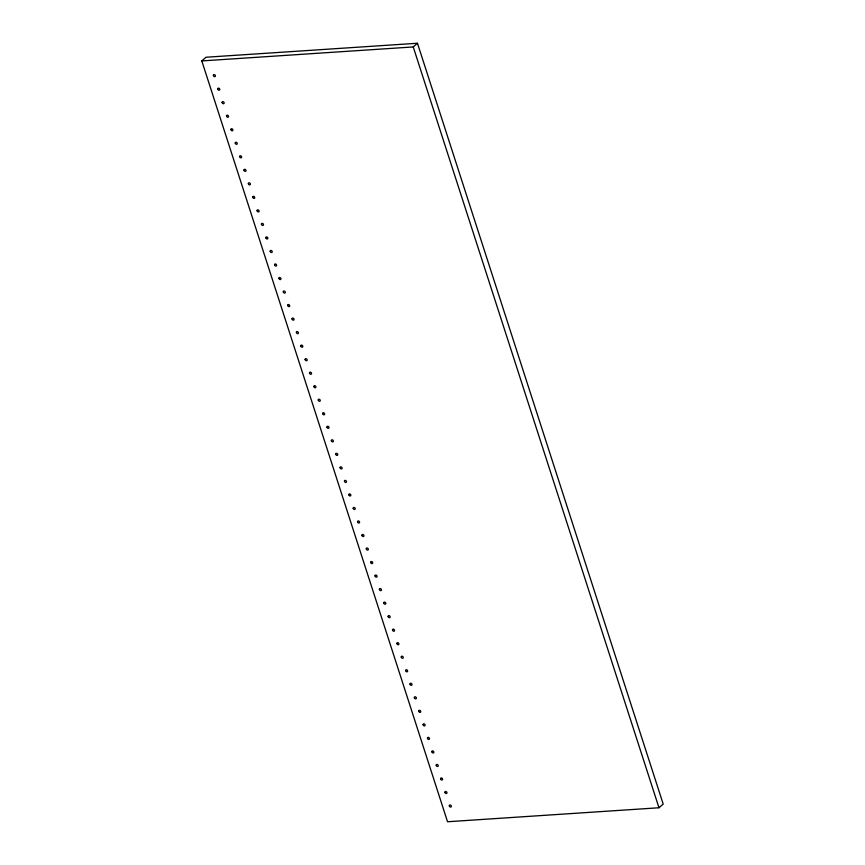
<?xml version="1.0" encoding="UTF-8"?>
<svg xmlns="http://www.w3.org/2000/svg" width="865" height="865" viewBox="0 0 865 865"><rect width="100%" height="100%" fill="white"/><g stroke="black" fill="none" stroke-linecap="round" stroke-linejoin="round"><path stroke-width="1.3" d="M201.804 60.928L206.021 57.241L417.46 43.25L663.196 804.072L658.979 807.759L447.54 821.75L201.804 60.928L413.243 46.937L417.46 43.25M413.243 46.937L658.979 807.759M213.396 75.428A1.179 0.887 48.8 0 0 214.985 76.639A1.179 0.887 48.8 0 0 214.844 74.844A1.179 0.887 48.8 0 0 213.396 75.428M217.764 88.954A1.179 0.887 48.8 0 0 219.353 90.165A1.179 0.887 48.8 0 0 219.213 88.371A1.179 0.887 48.8 0 0 217.764 88.954M222.132 102.47A1.179 0.887 48.8 0 0 223.721 103.692A1.179 0.887 48.8 0 0 223.581 101.897A1.179 0.887 48.8 0 0 222.132 102.47M226.5 115.997A1.179 0.887 48.8 0 0 228.09 117.218A1.179 0.887 48.8 0 0 227.949 115.423A1.179 0.887 48.8 0 0 226.5 115.997M230.869 129.523A1.179 0.887 48.8 0 0 232.458 130.745A1.179 0.887 48.8 0 0 232.317 128.95A1.179 0.887 48.8 0 0 230.869 129.523M235.237 143.049A1.179 0.887 48.8 0 0 236.826 144.271A1.179 0.887 48.8 0 0 236.686 142.476A1.179 0.887 48.8 0 0 235.237 143.049M239.605 156.576A1.179 0.887 48.8 0 0 241.194 157.798A1.179 0.887 48.8 0 0 241.054 156.003A1.179 0.887 48.8 0 0 239.605 156.576M243.973 170.102A1.179 0.887 48.8 0 0 245.563 171.324A1.179 0.887 48.8 0 0 245.422 169.518A1.179 0.887 48.8 0 0 243.973 170.102M248.342 183.629A1.179 0.887 48.8 0 0 249.931 184.851A1.179 0.887 48.8 0 0 249.79 183.045A1.179 0.887 48.8 0 0 248.342 183.629M252.71 197.155A1.179 0.887 48.8 0 0 254.299 198.366A1.179 0.887 48.8 0 0 254.159 196.571A1.179 0.887 48.8 0 0 252.71 197.155M257.078 210.682A1.179 0.887 48.8 0 0 258.678 211.893A1.179 0.887 48.8 0 0 258.538 210.098A1.179 0.887 48.8 0 0 257.078 210.682M261.446 224.208A1.179 0.887 48.8 0 0 263.047 225.419A1.179 0.887 48.8 0 0 262.906 223.624A1.179 0.887 48.8 0 0 261.446 224.208M265.815 237.734A1.179 0.887 48.8 0 0 267.415 238.945A1.179 0.887 48.8 0 0 267.274 237.151A1.179 0.887 48.8 0 0 265.815 237.734M270.183 251.261A1.179 0.887 48.8 0 0 271.783 252.472A1.179 0.887 48.8 0 0 271.642 250.677A1.179 0.887 48.8 0 0 270.183 251.261M274.551 264.787A1.179 0.887 48.8 0 0 276.151 265.998A1.179 0.887 48.8 0 0 276.011 264.203A1.179 0.887 48.8 0 0 274.551 264.787M278.919 278.314A1.179 0.887 48.8 0 0 280.519 279.525A1.179 0.887 48.8 0 0 280.379 277.73A1.179 0.887 48.8 0 0 278.919 278.314M283.288 291.84A1.179 0.887 48.8 0 0 284.888 293.051A1.179 0.887 48.8 0 0 284.747 291.256A1.179 0.887 48.8 0 0 283.288 291.84M287.656 305.356A1.179 0.887 48.8 0 0 289.256 306.578A1.179 0.887 48.8 0 0 289.115 304.783A1.179 0.887 48.8 0 0 287.656 305.356M292.024 318.882A1.179 0.887 48.8 0 0 293.624 320.104A1.179 0.887 48.8 0 0 293.484 318.309A1.179 0.887 48.8 0 0 292.024 318.882M296.392 332.409A1.179 0.887 48.8 0 0 297.993 333.631A1.179 0.887 48.8 0 0 297.852 331.836A1.179 0.887 48.8 0 0 296.392 332.409M300.761 345.935A1.179 0.887 48.8 0 0 302.361 347.157A1.179 0.887 48.8 0 0 302.22 345.362A1.179 0.887 48.8 0 0 300.761 345.935M305.129 359.462A1.179 0.887 48.8 0 0 306.729 360.683A1.179 0.887 48.8 0 0 306.588 358.889A1.179 0.887 48.8 0 0 305.129 359.462M309.497 372.988A1.179 0.887 48.8 0 0 311.097 374.21A1.179 0.887 48.8 0 0 310.957 372.404A1.179 0.887 48.8 0 0 309.497 372.988M313.876 386.514A1.179 0.887 48.8 0 0 315.466 387.736A1.179 0.887 48.8 0 0 315.325 385.931A1.179 0.887 48.8 0 0 313.876 386.514M318.244 400.041A1.179 0.887 48.8 0 0 319.834 401.252A1.179 0.887 48.8 0 0 319.693 399.457A1.179 0.887 48.8 0 0 318.244 400.041M322.613 413.567A1.179 0.887 48.8 0 0 324.202 414.778A1.179 0.887 48.8 0 0 324.061 412.983A1.179 0.887 48.8 0 0 322.613 413.567M326.981 427.094A1.179 0.887 48.8 0 0 328.57 428.305A1.179 0.887 48.8 0 0 328.43 426.51A1.179 0.887 48.8 0 0 326.981 427.094M331.349 440.62A1.179 0.887 48.8 0 0 332.939 441.831A1.179 0.887 48.8 0 0 332.798 440.036A1.179 0.887 48.8 0 0 331.349 440.62M335.717 454.147A1.179 0.887 48.8 0 0 337.307 455.358A1.179 0.887 48.8 0 0 337.166 453.563A1.179 0.887 48.8 0 0 335.717 454.147M340.086 467.673A1.179 0.887 48.8 0 0 341.675 468.884A1.179 0.887 48.8 0 0 341.534 467.089A1.179 0.887 48.8 0 0 340.086 467.673M344.454 481.2A1.179 0.887 48.8 0 0 346.043 482.411A1.179 0.887 48.8 0 0 345.903 480.616A1.179 0.887 48.8 0 0 344.454 481.2M348.822 494.726A1.179 0.887 48.8 0 0 350.411 495.937A1.179 0.887 48.8 0 0 350.271 494.142A1.179 0.887 48.8 0 0 348.822 494.726M353.19 508.252A1.179 0.887 48.8 0 0 354.78 509.463A1.179 0.887 48.8 0 0 354.639 507.668A1.179 0.887 48.8 0 0 353.19 508.252M357.559 521.768A1.179 0.887 48.8 0 0 359.148 522.99A1.179 0.887 48.8 0 0 359.007 521.195A1.179 0.887 48.8 0 0 357.559 521.768M361.927 535.294A1.179 0.887 48.8 0 0 363.527 536.516A1.179 0.887 48.8 0 0 363.387 534.721A1.179 0.887 48.8 0 0 361.927 535.294M366.295 548.821A1.179 0.887 48.8 0 0 367.895 550.043A1.179 0.887 48.8 0 0 367.755 548.248A1.179 0.887 48.8 0 0 366.295 548.821M370.663 562.347A1.179 0.887 48.8 0 0 372.264 563.569A1.179 0.887 48.8 0 0 372.123 561.774A1.179 0.887 48.8 0 0 370.663 562.347M375.032 575.874A1.179 0.887 48.8 0 0 376.632 577.096A1.179 0.887 48.8 0 0 376.491 575.29A1.179 0.887 48.8 0 0 375.032 575.874M379.4 589.4A1.179 0.887 48.8 0 0 381 590.622A1.179 0.887 48.8 0 0 380.86 588.816A1.179 0.887 48.8 0 0 379.4 589.4M383.768 602.927A1.179 0.887 48.8 0 0 385.368 604.148A1.179 0.887 48.8 0 0 385.228 602.343A1.179 0.887 48.8 0 0 383.768 602.927M388.136 616.453A1.179 0.887 48.8 0 0 389.737 617.664A1.179 0.887 48.8 0 0 389.596 615.869A1.179 0.887 48.8 0 0 388.136 616.453M392.505 629.98A1.179 0.887 48.8 0 0 394.105 631.191A1.179 0.887 48.8 0 0 393.964 629.396A1.179 0.887 48.8 0 0 392.505 629.98M396.873 643.506A1.179 0.887 48.8 0 0 398.473 644.717A1.179 0.887 48.8 0 0 398.332 642.922A1.179 0.887 48.8 0 0 396.873 643.506M401.241 657.032A1.179 0.887 48.8 0 0 402.841 658.243A1.179 0.887 48.8 0 0 402.701 656.449A1.179 0.887 48.8 0 0 401.241 657.032M405.609 670.559A1.179 0.887 48.8 0 0 407.21 671.77A1.179 0.887 48.8 0 0 407.069 669.975A1.179 0.887 48.8 0 0 405.609 670.559M409.978 684.085A1.179 0.887 48.8 0 0 411.578 685.296A1.179 0.887 48.8 0 0 411.437 683.501A1.179 0.887 48.8 0 0 409.978 684.085M414.346 697.612A1.179 0.887 48.8 0 0 415.946 698.823A1.179 0.887 48.8 0 0 415.805 697.028A1.179 0.887 48.8 0 0 414.346 697.612M418.714 711.138A1.179 0.887 48.8 0 0 420.314 712.349A1.179 0.887 48.8 0 0 420.174 710.554A1.179 0.887 48.8 0 0 418.714 711.138M423.093 724.654A1.179 0.887 48.8 0 0 424.683 725.876A1.179 0.887 48.8 0 0 424.542 724.081A1.179 0.887 48.8 0 0 423.093 724.654M427.461 738.18A1.179 0.887 48.8 0 0 429.051 739.402A1.179 0.887 48.8 0 0 428.91 737.607A1.179 0.887 48.8 0 0 427.461 738.18M431.83 751.707A1.179 0.887 48.8 0 0 433.419 752.928A1.179 0.887 48.8 0 0 433.279 751.134A1.179 0.887 48.8 0 0 431.83 751.707M436.198 765.233A1.179 0.887 48.8 0 0 437.787 766.455A1.179 0.887 48.8 0 0 437.647 764.66A1.179 0.887 48.8 0 0 436.198 765.233M440.566 778.76A1.179 0.887 48.8 0 0 442.156 779.981A1.179 0.887 48.8 0 0 442.015 778.176A1.179 0.887 48.8 0 0 440.566 778.76M444.934 792.286A1.179 0.887 48.8 0 0 446.524 793.508A1.179 0.887 48.8 0 0 446.383 791.702A1.179 0.887 48.8 0 0 444.934 792.286M449.303 805.812A1.179 0.887 48.8 0 0 450.892 807.034A1.179 0.887 48.8 0 0 450.752 805.229A1.179 0.887 48.8 0 0 449.303 805.812"/></g></svg>
